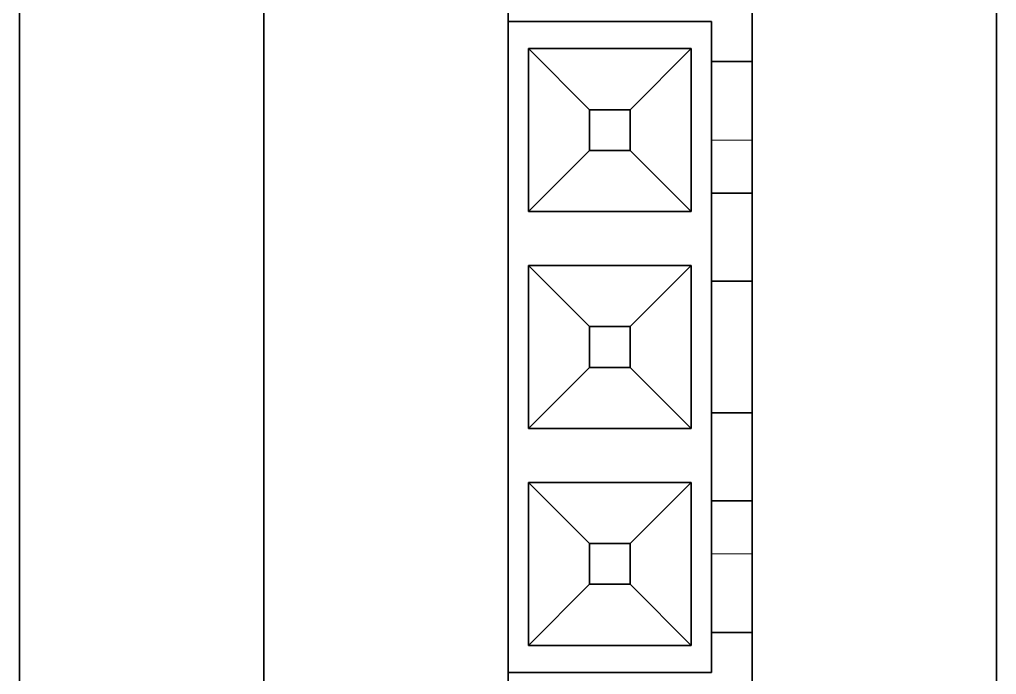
# Model space of a CAD drawing. Extents: x 218 to 1434, y 54 to 743.
# Drawn here: x 252.04 to 264.04, y 416.48 to 424.53 of the extents above; entities that cross this region are included whole.
import ezdxf

# ---------------------------------------------------------------- set-up
doc = ezdxf.new("R2010")
doc.units = 0

msp = doc.modelspace()

# ---------------------------------------------------------------- linework, layer by layer
at = {"color": 7, "lineweight": 35}
for p, q in [((252.045, 410.03), (252.045, 430.97)), ((255.045, 410.03), (255.045, 430.97)), ((255.045, 410.03), (255.045, 430.97)), ((258.045, 410.03), (258.045, 430.97)), ((261.045, 410.03), (261.045, 430.97)), ((264.045, 410.03), (264.045, 430.97))]:
    msp.add_line(p, q, dxfattribs=at)
at = {"color": 7, "lineweight": 35, "ltscale": 0.390668}
msp.add_line((252.045, 428.313), (252.045, 412.686), dxfattribs=at)
at = {"color": 7, "lineweight": 35, "ltscale": 0.2}
for p, q in [((258.045, 424.5), (258.045, 416.5)), ((260.545, 424.5), (260.545, 416.5))]:
    msp.add_line(p, q, dxfattribs=at)
at = {"color": 7, "lineweight": 35, "ltscale": 0.0625}
for p, q in [((258.045, 424.5), (260.545, 424.5)), ((258.045, 416.5), (260.545, 416.5))]:
    msp.add_line(p, q, dxfattribs=at)
at = {"color": 7, "lineweight": 35, "ltscale": 0.013488}
msp.add_line((261.045, 424.01), (261.045, 424.55), dxfattribs=at)
at = {"color": 7, "lineweight": 35, "ltscale": 0.05}
for p, q in [((260.295, 424.167), (258.295, 424.167)), ((258.295, 422.167), (258.295, 424.167)), ((260.295, 424.167), (260.295, 422.167)), ((258.295, 422.167), (260.295, 422.167)), ((258.295, 421.5), (260.295, 421.5)), ((258.295, 421.5), (258.295, 419.5)), ((260.295, 419.5), (260.295, 421.5)), ((260.295, 419.5), (258.295, 419.5)), ((258.295, 418.833), (260.295, 418.833)), ((258.295, 418.833), (258.295, 416.833)), ((260.295, 416.833), (260.295, 418.833)), ((260.295, 416.833), (258.295, 416.833))]:
    msp.add_line(p, q, dxfattribs=at)
at = {"color": 7, "lineweight": 35, "ltscale": 0.026517}
for p, q in [((258.295, 424.167), (259.045, 423.417)), ((260.295, 424.167), (259.545, 423.417)), ((258.295, 422.167), (259.045, 422.917)), ((260.295, 422.167), (259.545, 422.917)), ((258.295, 421.5), (259.045, 420.75)), ((260.295, 421.5), (259.545, 420.75)), ((258.295, 419.5), (259.045, 420.25)), ((260.295, 419.5), (259.545, 420.25)), ((258.295, 418.833), (259.045, 418.083)), ((260.295, 418.833), (259.545, 418.083)), ((258.295, 416.833), (259.045, 417.583)), ((260.295, 416.833), (259.545, 417.583))]:
    msp.add_line(p, q, dxfattribs=at)
at = {"color": 7, "lineweight": 35, "ltscale": 0.0125}
for p, q in [((261.045, 424.01), (260.545, 424.01)), ((259.045, 422.917), (259.045, 423.417)), ((259.545, 423.417), (259.045, 423.417)), ((259.545, 423.417), (259.545, 422.917)), ((259.045, 422.917), (259.545, 422.917)), ((261.045, 422.389), (260.545, 422.389)), ((261.045, 421.311), (260.545, 421.311)), ((259.045, 420.75), (259.045, 420.25)), ((259.045, 420.75), (259.545, 420.75)), ((259.545, 420.25), (259.545, 420.75)), ((259.545, 420.25), (259.045, 420.25)), ((261.045, 419.69), (260.545, 419.69)), ((261.045, 418.611), (260.545, 418.611)), ((259.045, 418.083), (259.045, 417.583)), ((259.045, 418.083), (259.545, 418.083)), ((259.545, 417.583), (259.545, 418.083)), ((259.545, 417.583), (259.045, 417.583)), ((261.045, 416.99), (260.545, 416.99))]:
    msp.add_line(p, q, dxfattribs=at)
at = {"color": 7, "lineweight": 35, "ltscale": 0.024175}
msp.add_line((261.045, 423.044), (261.045, 424.011), dxfattribs=at)
at = {"color": 7, "lineweight": 13, "ltscale": 0.0125}
for p, q in [((261.045, 423.044), (260.545, 423.044)), ((261.045, 417.956), (260.545, 417.956))]:
    msp.add_line(p, q, dxfattribs=at)
at = {"color": 7, "lineweight": 35, "ltscale": 0.016354}
for p, q in [((261.045, 422.389), (261.045, 423.044)), ((261.045, 417.956), (261.045, 418.611))]:
    msp.add_line(p, q, dxfattribs=at)
at = {"color": 7, "lineweight": 35, "ltscale": 0.026974}
msp.add_line((261.045, 421.311), (261.045, 422.389), dxfattribs=at)
at = {"color": 7, "lineweight": 35, "ltscale": 0.040525}
msp.add_line((261.045, 419.69), (261.045, 421.311), dxfattribs=at)
at = {"color": 7, "lineweight": 35, "ltscale": 0.026975}
msp.add_line((261.045, 419.69), (261.045, 418.611), dxfattribs=at)
at = {"color": 7, "lineweight": 35, "ltscale": 0.024171}
msp.add_line((261.045, 416.99), (261.045, 417.956), dxfattribs=at)
at = {"color": 7, "lineweight": 35, "ltscale": 0.013487}
msp.add_line((261.045, 416.99), (261.045, 416.45), dxfattribs=at)

doc.saveas('drawing.dxf')
